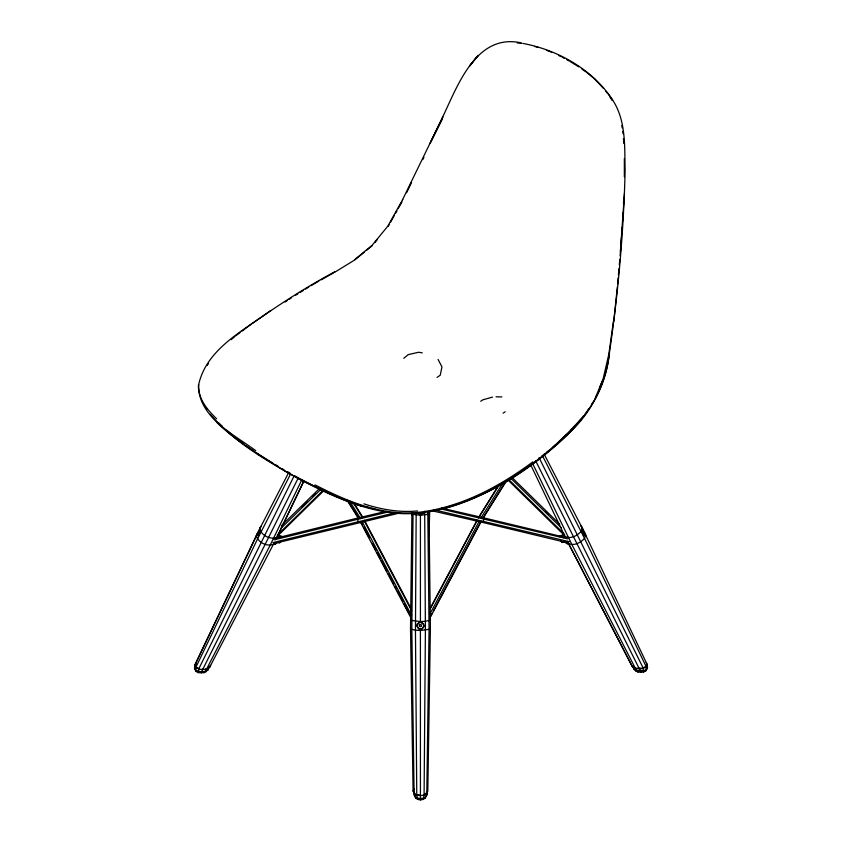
<?xml version="1.0" encoding="UTF-8"?>
<svg xmlns="http://www.w3.org/2000/svg" width="842" height="842" viewBox="0 0 842 842"><rect width="100%" height="100%" fill="white"/><g stroke="black" fill="none" stroke-linecap="round" stroke-linejoin="round"><path stroke-width="1.26" d="M410.507 628.216L411.917 513.357L413.043 514.325L420.432 515.304L427.841 514.336L428.999 513.367L430.399 628.227L427.81 791.091L426.799 793.374C423.221 796.322 417.643 796.311 414.085 793.353L413.085 791.07L410.507 628.216L411.822 629.353L415.453 630.184L420.421 630.49L429.062 629.363L430.399 628.227M420.421 622.406L418.642 622.764L416.843 625.669L418.621 628.785L420.411 629.363L422.189 628.806L423.989 625.69L423.515 623.975L420.421 622.406L420.432 514.525L417.537 512.62M420.432 795.216L420.432 799.9L423.094 799.447L425.01 798.237L427.105 794.395L427.083 792.217M278.891 537.343L278.891 535.27L281.891 536.291M416.158 515.041L415.453 630.184L416.769 795.027M424.094 795.037L425.399 630.184L424.673 511.305M429.073 511.968L429.052 515.104L429.094 511.231M414.717 793.153L414.696 796.458C417.969 800.626 425.663 799.711 427.105 794.395M420.432 514.525L422.4 514.02L422.41 513.188M413.822 791.101L413.79 794.364L414.696 796.458L417.127 797.995L417.779 799.437L420.432 799.9M411.801 514.63L411.791 515.167L411.864 512.578M413.043 514.325L411.822 629.353L414.085 793.353M426.799 793.374L429.062 629.363L427.799 511.841M624.354 176.799L624.343 158.528M428.988 536.333L429.694 511.473M622.659 220.741L623.038 213.005M623.48 203.975L623.796 197.523M624.459 193.418L620.386 251.379M620.649 249.074L620.122 255.558M621.017 243.927L621.47 237.486M621.838 232.329L622.196 227.182M617.607 284.175L618.175 277.671M618.407 275.071L618.986 268.566M619.323 264.662L619.786 259.462M613.797 321.307L617.365 286.754M613.45 321.076L608.882 353.966L603.167 378.753L595.21 398.308M609.219 354.229C618.196 293.332 623.659 231.834 625.122 170.284C624.511 146.645 626.227 120.606 612.576 99.945C592.842 69.675 558.414 50.225 523.44 43.521M582.59 528.787L582.496 532.176L583.843 534.88L584.653 535.017L585.285 534.154L581.043 525.692L585.727 535.049L584.506 538.333C580.706 542.69 574.255 546.111 568.539 543.648L567.708 542.006M608.945 355.482C603.44 410.464 558.204 447.134 515.378 475.646M609.419 354.219C605.335 384.005 591.852 411.98 569.655 432.462C552.857 448.954 534.554 463.858 514.715 476.54C481.887 497.127 444.702 513.62 405.307 513.725C367.438 512.81 332.285 496.254 299.268 479.14C267.377 461.058 234.308 442.492 210.142 414.306M420.432 515.304L420.611 514.567M583.769 535.312L583.769 533.26L581.896 528.818M259.799 531.944L258.936 533.639L259.799 531.197M208.827 667.243L207.89 670.011C203.996 673.021 196.407 673.6 194.481 668.116L196.418 663.433L194.481 668.116L196.26 671.548L198.386 672.653L204.09 672.663L206.237 671.548L207.037 670M209.469 666.243L207.89 670.011L204.09 671.927L204.09 672.663M206.185 668.643L205.259 671.4L201.659 671.895L198.07 671.39L195.449 670.011L195.47 669.285M202.606 669.148L201.227 673.053M277.092 542.732L274.808 544.532L275.271 543.237L398.929 513.188M274.808 544.532L275.608 542.458M595.547 398.013L596.957 394.498M599.767 387.457L602.125 381.584M565.656 536.617L563.53 537.628L562.614 535.733L563.708 533.049M413.085 791.07L414.064 788.775M442.429 117.522C457.606 85.958 475.877 33.28 520.882 42.784M274.103 542.953L209.563 667.453C205.543 670.221 199.828 670.232 195.797 667.453L194.744 665.338L260.936 526.334L259.473 529.281L259.01 534.344L257.399 535.491L256.789 534.691L258.22 531.797M257.494 533.249L194.744 665.338M303.804 481.14L275.776 539.648M303.594 481.656L276.913 537.343C270.377 539.996 261.567 535.617 259.715 528.808L288.838 472.267M402.518 199.786L442.85 116.859L430.167 143.024M195.797 667.453L257.515 538.996L290.553 474.067M301.899 479.698L270.124 545.258L206.637 669.011M406.56 192.797L411.538 182.525M198.691 669.001L294.184 475.793M567.392 541.343L632.458 666.843C636.489 669.59 642.204 669.59 646.224 666.801L647.256 664.685L584.474 532.597M298.321 477.846L202.659 669.579M274.303 542.616L273.492 544.258C266.946 546.911 258.126 542.532 256.273 535.712L256.789 534.691M209.563 667.453L210.626 665.317M422.789 159.601L423.936 157.296M430.851 141.951L442.303 119.196M646.519 664.685L647.519 667.453L645.751 670.895L643.646 672.011L637.931 672.032L635.773 670.927L634.963 668.653L635.773 670.927M645.751 670.895L646.53 668.632M430.346 607.998L477.035 520.261M429.873 609.482L476.93 520.977M429.904 614.029L479.487 520.672M429.588 618.028L432.041 613.418M433.262 611.113L481.045 521.219M429.778 618.281L480.929 521.966M402.739 199.428L387.72 226.277L372.09 245.338L354.819 259.525M388.173 226.477L389.425 224.246M390.677 222.014L394.445 215.299M395.698 213.068L396.961 210.826M398.213 208.595L401.981 201.88M478.267 517.956L498.201 485.992M478.772 517.525L499.422 484.529M483.045 517.841L505.979 481.119M481.413 517.262L503.769 481.645M482.855 518.535L506.526 480.782M259.368 534.491L258.178 535.775L258.683 531.965L260.557 529.05M278.176 537.859L279.281 536.207L278.355 533.723M584.937 414.401L588.558 408.97M591.452 404.623L593.621 401.36M207.174 365.439L208.542 363.407M559.846 536.764L560.067 535.828L563.066 534.807M385.436 511.494L358.755 517.798L357.629 519.303L274.124 539.848M374.858 242.57L377.363 239.56M583.885 415.548C547.532 457.701 500.148 491.917 446.439 507.821M280.702 541.722L279.512 543.016L277.513 542.332M570.508 430.715L574.833 425.999M579.159 421.284L581.759 418.453M422.4 514.02L423.726 512.673M278.313 535.217L324.086 490.423M281.407 525.724L318.907 489.076M301.71 506.916L307.309 501.443M312.908 495.959L315.708 493.223M280.986 528.323L320.244 489.949M278.523 533.965L322.612 490.844M423.726 512.567L422.41 513.831L418.832 513.788M552.373 447.66L555.267 445.008M559.13 441.461L566.845 434.377M231.213 339.673L234.939 336.453M430.399 619.333L429.052 620.47L425.399 621.291L420.421 621.596L411.833 620.449L410.517 619.323M612.576 99.945L612.134 100.314L610.029 97.177M403.802 358.282L408.244 354.608L418.632 352.261L422.263 352.861M364.597 251.937L354.871 259.873L334.727 272.25M366.533 250.348L372.364 245.59M541.543 456.343L544.5 454.006M546.479 452.449L548.447 450.891M235.96 335.684L240.033 332.611M242.075 331.085L251.242 324.17M432.083 510.789L481.866 522.24L483.476 521.061L483.75 518.714L482.413 517.535L441.587 508.115M532.912 461.837C498.948 486.971 460.1 507.779 417.516 512.441C381.3 515.957 346.588 501.085 315.066 484.908M252.295 323.444C278.87 304.772 306.162 287.059 334.821 271.755M480.729 401.276L482.824 399.824L492.496 397.108M270.735 310.477C243.285 330.801 205.701 349.251 198.375 385.92C199.344 417.653 233.266 434.125 255.736 450.649M437.051 377.395L440.229 375.237L441.955 366.891L438.072 359.439M530.565 464.773L532.66 463.363M285.07 302.046L287.154 300.657M289.238 299.278L291.321 297.889M503.116 413.127L505.158 411.812M295.689 295.184L297.868 293.837M300.047 292.479L303.32 290.448M305.499 289.101L308.772 287.069M310.951 285.712L318.813 281.175M424.547 794.174L426.168 793.175L426.189 796.479L423.747 798.006L423.094 799.447M514.336 476.351L495.97 487.002L479.856 495.107M321.086 279.902L333.59 272.882M643.856 667.527L645.582 666.59L646.572 669.358C643.288 672.811 637.71 671.937 634.131 669.39L633.152 667.474M562.614 535.733L564.698 534.659M463.584 501.958L469.394 499.548M471.731 498.58L478.709 495.685M583.264 534.859L585.285 534.154L585.727 535.049M564.435 541.88L562.435 542.553L560.751 540.943M448.154 506.947L460.037 503.19M279.66 542.595L280.702 541.459M275.134 538.364L358.755 517.798M389.046 511.789L357.629 519.303L358.187 521.619L359.881 522.429M396.571 512.441L272.934 542.595L275.271 543.237M433.609 510.326L436.04 509.778M442.113 508.41L446.965 507.326M637.047 668.19L641.804 668.169M423.694 511.82L426.178 511.473M429.904 510.947L432.399 510.589M417.506 510.947C399.34 512.683 381.131 509.515 363.891 503.832M416.306 512.631L418.727 512.525M496.033 396.803L501.853 396.908M517.188 42.953L522.229 43.31M419.337 795.027L417.137 794.659L417.127 797.995L420.432 798.563L423.747 798.006L423.737 794.669M440.692 508.873L567.676 538.88M434.083 509.799L569.276 541.69L567.15 542.69L481.866 522.24M482.413 517.535L566.498 537.68M365.133 506.621L368.922 507.6M371.448 508.263L375.248 509.242M418.842 513.146L420.621 513.631M534.628 46.447L538.301 47.499M563.866 534.281L565.108 536.733C570.823 539.185 577.275 535.775 581.064 531.418L582.285 528.144L544.248 454.301M561.667 541.953L562.288 542.132L561.246 540.985M346.851 500.664L362.607 505.958M362.292 506.368C340.305 499.38 319.55 489.17 299.268 478.288M546.837 50.404L551.699 52.257M332.095 494.696L345.715 500.201M330.959 494.233L300.826 479.782M277.134 535.217L279.281 536.207M558.741 55.53L561.088 56.624M562.214 57.235L564.477 58.456M566.729 59.677L568.992 60.898M287.354 471.741L290.574 473.509M294.868 475.877L298.089 477.646M299.72 479.224L284.67 470.92L256.957 453.47M270.598 461.721L272.85 463.079M275.092 464.437L278.47 466.479M281.838 468.52L284.091 469.878M565.277 542.532L567.75 544.037L565.508 541.69M570.118 61.519L578.78 66.834M269.608 461.163C251.053 449.544 232.487 437.577 216.678 422.295M415.874 798.216L415.18 795.837L415.874 798.216L417.779 799.437M581.854 69.002L585.937 71.896M244.233 444.46L235.328 437.545M246.348 445.965L252.695 450.491M231.445 434.451L226.803 430.399M586.958 72.612L594.526 78.885L603.535 88.421M218.699 422.873L222.299 426.22M512.168 477.635L559.751 524.271M545.648 511.694L548.468 514.451M510.947 478.445L561.182 527.702M508.484 479.277L563.54 533.302M508.168 480.203L563.572 534.565M216.647 418.821C207.311 409.791 197.723 398.498 198.733 384.636M605.745 91.168L607.219 92.999M607.356 92.715L612.513 100.103M347.578 500.285L358.608 517.967M354.293 503.569L362.586 516.893M347.609 501.095L358.597 518.777M205.543 407.286L206.785 409.307M353.629 503.274L362.576 517.704M349.598 500.927L360.576 518.651M364.491 520.303L411.328 609.071M364.418 521.198L411.601 610.682M362.397 522.103L411.559 615.418M361.207 522.493L362.439 524.819M363.66 527.145L369.175 537.606M372.238 543.416L375.921 550.394M377.142 552.72L380.205 558.53M381.426 560.856L386.941 571.318M388.173 573.644L393.688 584.106M394.909 586.432L396.129 588.758M397.361 591.073L402.876 601.535M404.097 603.861L409.612 614.323M360.502 522.198L411.159 618.365M567.887 542.353L632.458 666.843M196.26 671.548L195.47 670.022L196.439 667.243L199.038 668.632L198.386 672.653M635.394 668.39L571.918 544.627L532.775 463.816M542.595 455.996L584.506 538.333L646.224 666.801M646.203 662.57L647.256 664.685M646.551 665.538L647.519 667.453L646.572 669.358L643.962 670.737L636.784 670.769L635.847 668.022M639.394 668.948L535.659 460.806M539.08 457.638L643.341 668.359M530.934 465.31L565.108 536.733M642.993 667.99L643.646 672.011M639.436 668.516L640.804 672.411M632.531 665.622L634.131 669.39L637.931 671.306L637.931 672.032M621.838 125.511L622.185 127.858M622.712 131.373L623.059 133.72M623.459 138.53L623.775 143.393M420.411 629.363L420.432 795.637M425.01 797.5L425.01 798.237M206.237 670.821L206.237 671.548M417.327 623.869L416.843 625.617L418.621 628.637L422.189 628.648L423.505 627.374L423.989 625.627L422.21 622.606L420.421 622.133L417.327 623.869M419.295 624.985L419.758 626.722L421.537 626.259L421.063 624.522L419.295 624.985M476.446 57.414L469.478 66.16L478.182 55.361L476.446 57.414"/></g></svg>
